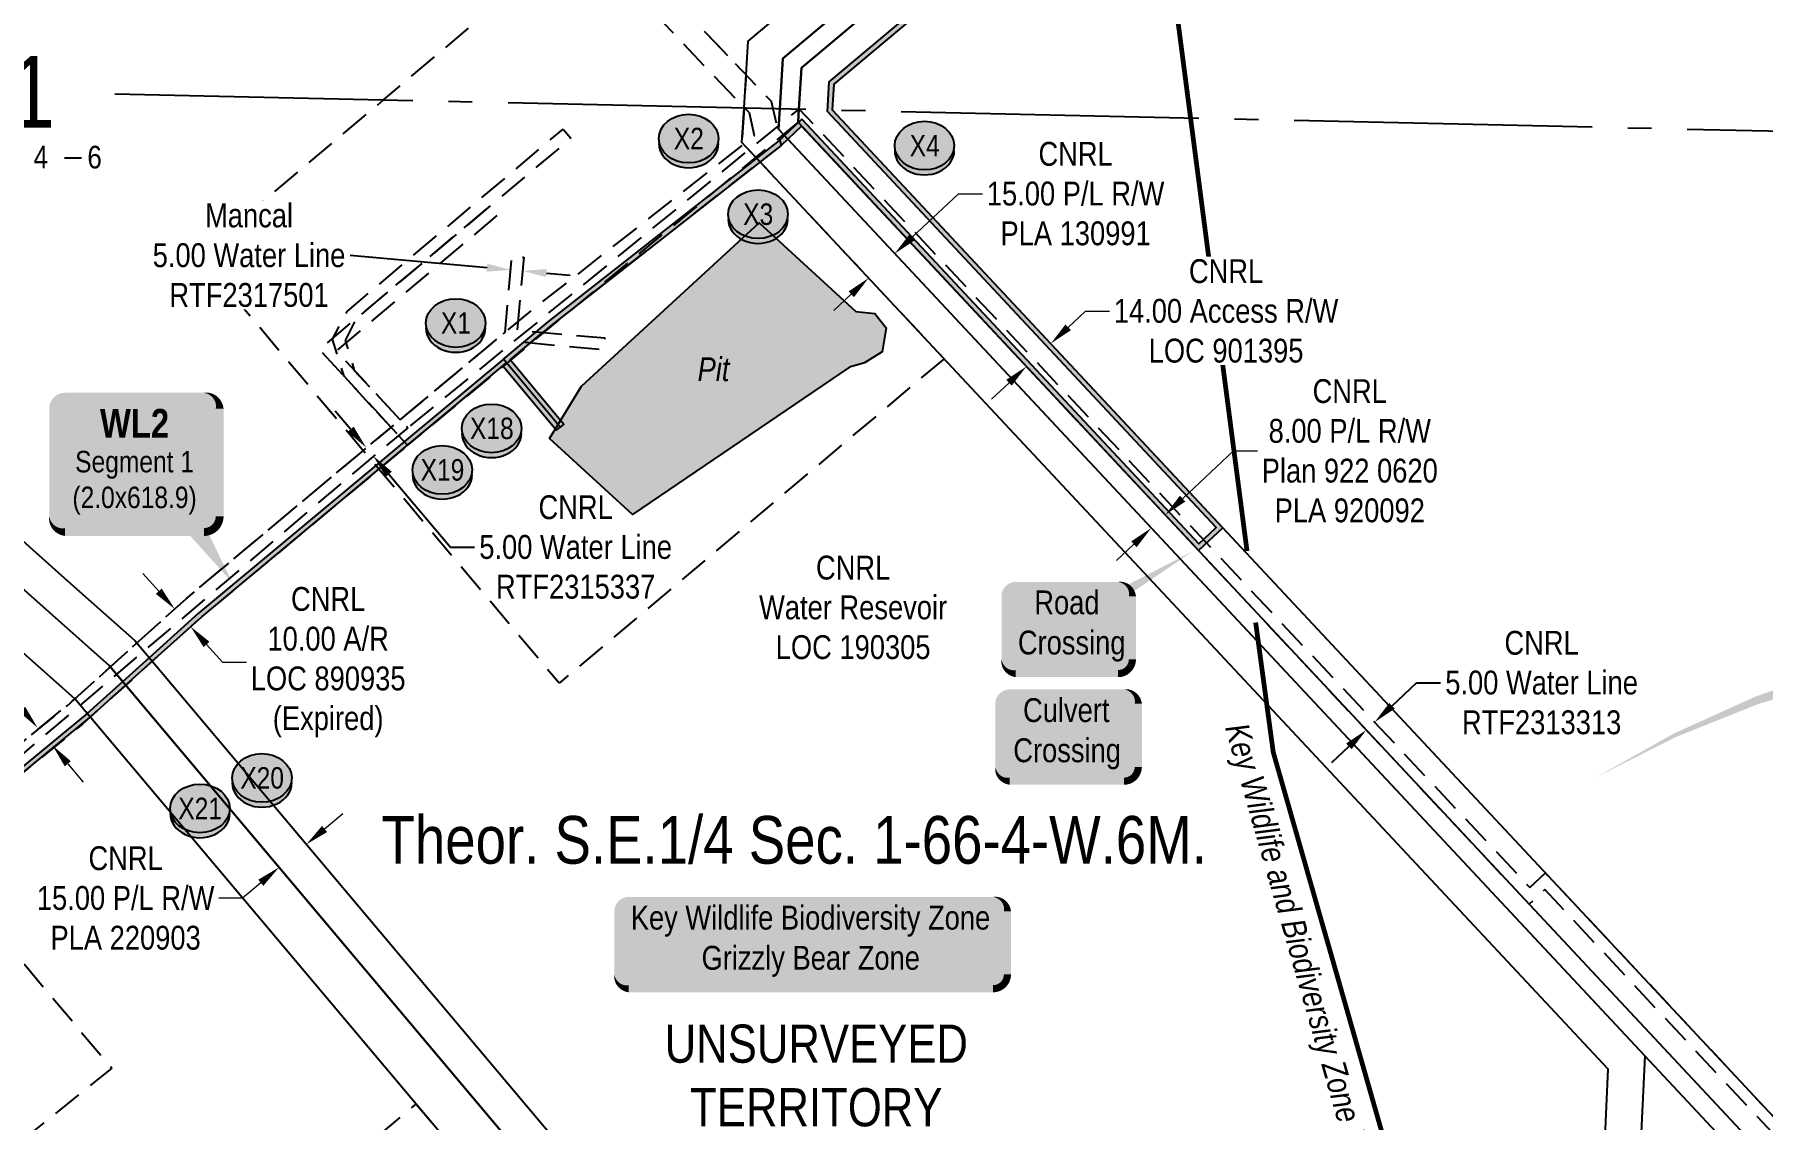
# Model space of a CAD drawing. Extents: x 402981 to 415543, y 6059617 to 6063944.
# Drawn here: x 405491 to 406216, y 6060123 to 6060578 of the extents above; entities that cross this region are included whole.
import ezdxf
from ezdxf.enums import TextEntityAlignment as Align

# ---------------------------------------------------------------- set-up
doc = ezdxf.new("R2010")
doc.units = 0
doc.header["$LTSCALE"] = 5
doc.header["$PDMODE"] = 34
doc.header["$PDSIZE"] = 5
for name, pattern in [('DASHDOT2', [12.7, 6.35, -3.175, 0, -3.175]), ('foc-ACCESSROAD', [3.75, 2.5, -1.25]), ('foc-QUARTERLINE', [33, 25, -3, 2, -3])]:
    doc.linetypes.add(name, pattern=pattern)
doc.layers.get('Defpoints').update_dxf_attribs({"color": 9})
for name, color, linetype in [('10', 1, 'Continuous'), ('9', 3, 'Continuous'), ('AS-SURFACE IMPACT', 7, 'Continuous'), ('AS-WILDLIFE', 131, 'DASHDOT2'), ('AS-WILDLIFE-BLOCK', 131, 'Continuous'), ('C-SYMBOL', 7, 'Continuous'), ('CG-NOTES', 7, 'Continuous'), ('F-AR', 190, 'foc-ACCESSROAD'), ('F-RW', 190, 'Continuous'), ('F-WS', 190, 'foc-ACCESSROAD'), ('L-QSEC', 8, 'foc-QUARTERLINE'), ('L-SECLBL', 7, 'Continuous'), ('L-UNS-T', 3, 'Continuous'), ('P-CROSSINGS', 250, 'Continuous'), ('P-PROPOSED', 10, 'Continuous'), ('P-TEMP-BLUE', 160, 'Continuous'), ('T-WATER', 160, 'Continuous'), ('T-WATER-H', 133, 'Continuous'), ('T-WATER-T', 170, 'Continuous')]:
    doc.layers.add(name, color=color, linetype=linetype)
for name, color, linetype, lineweight in [('F-AR-T', 190, 'Continuous', 9), ('F-AR-T2', 190, 'Continuous', 9), ('F-RW-T', 190, 'Continuous', 9), ('F-VCE-T', 190, 'Continuous', 9)]:
    doc.layers.add(name, color=color, linetype=linetype, lineweight=lineweight)
doc.styles.add('175L', font='ARIALN.TTF', dxfattribs={"height": 20})
doc.styles.add('240', font='ARIALN.TTF', dxfattribs={"height": 30})
doc.styles.add('80', font='ARIALN.TTF', dxfattribs={"height": 10})
doc.styles.add('80CG', font='ARIALN.TTF', dxfattribs={"height": 10})
doc.styles.add('80L', font='ARIALN.TTF', dxfattribs={"height": 10})
doc.styles.add('BOLD', font='ARIALNB.TTF')
doc.styles.add('Crossing', font='ARIALN.TTF', dxfattribs={"height": 10})
doc.styles.add('SIMPLEX', font='ARIALN.TTF')
doc.dimstyles.new('Compass 5 000', dxfattribs={"dimscale": 5, "dimtxt": 9, "dimasz": 2, "dimexe": 0.2, "dimexo": 0.0625, "dimgap": 0.5, "dimtad": 0, "dimtih": 1, "dimtoh": 1, "dimzin": 0, "dimdsep": 46, "dimtxsty": '80CG', "dimcen": 0.1, "dimse1": 1, "dimse2": 1, "dimclrd": 256, "dimclrt": 256, "dimaunit": 1, "dimadec": 4, "dimazin": 0, "dimtfac": 0.06, "dimtofl": 0, "dimtmove": 0, "dimatfit": 1, "dimfxl": 0.2, "dimtolj": 1, "dimtzin": 0, "dimlwd": -1, "dimarcsym": 0})

# ---------------------------------------------------------------- blocks, each defined once
blk = doc.blocks.new('L-SECLBL')
at = {"layer": '9', "color": 7}
for p, q in [((-5.08, -27.83), (-12.29, -27.83)), ((20.7, -27.83), (13.5, -27.83))]:
    blk.add_line(p, q, dxfattribs=at)
at = {"layer": '10', "color": 2, "style": 'SIMPLEX'}
blk.add_attdef('SEC', text='', height=30, dxfattribs=at).set_placement((0, 0), align=Align.MIDDLE)
at = {"layer": '10', "color": 5, "style": '80L'}
blk.add_attdef('TWP', text='', height=9.5, dxfattribs=at).set_placement((-14.43, -27.37), align=Align.MIDDLE_RIGHT)
blk.add_attdef('RGE', text='', height=9.5, dxfattribs=at).set_placement((3.62, -27.37), align=Align.MIDDLE_CENTER)
blk.add_attdef('MER', text='', height=9.5, dxfattribs=at).set_placement((23.17, -27.37), align=Align.MIDDLE_LEFT)
blk = doc.blocks.new('*D567')
at = {"layer": 'Defpoints', "color": 0, "transparency": 16777216}
for p in [(405498.64, 6060279.42), (405371, 6060185.05), (405377.28, 6060177.57)]:
    blk.add_point(p, dxfattribs=at)
at = {"layer": 'F-VCE-T', "transparency": 16777216}
for p, q in [((405449.51, 6060337.96), (405439.51, 6060337.96)), ((405485.93, 6060294.56), (405449.51, 6060337.96)), ((405505.06, 6060271.76), (405511.49, 6060264.1))]:
    blk.add_line(p, q, dxfattribs=at)
for points in [[(405487.21, 6060295.63), (405484.65, 6060293.49), (405492.36, 6060286.9)], [(405506.34, 6060272.83), (405503.79, 6060270.69), (405498.64, 6060279.42)]]:
    blk.add_solid(points, dxfattribs=at)
at = {"layer": 'F-VCE-T', "transparency": 16777216, "insert": (405405.17, 6060337.96), "char_height": 10, "attachment_point": 5, "style": '80CG'}
blk.add_mtext('\\A1;CNRL\\P10.00 A/R\\PLOC 890935\\P(Expired)', dxfattribs=at)
blk = doc.blocks.new('*D568')
at = {"layer": 'Defpoints', "color": 0, "transparency": 16777216}
for p in [(405542.95, 6060330.39), (405556.61, 6060329.24), (405549.63, 6060322.96)]:
    blk.add_point(p, dxfattribs=at)
at = {"layer": 'F-AR-T2', "transparency": 16777216}
for p, q in [((405543.24, 6060344.1), (405536.55, 6060351.54)), ((405563.3, 6060321.8), (405569.99, 6060314.37)), ((405569.99, 6060314.37), (405579.99, 6060314.37))]:
    blk.add_line(p, q, dxfattribs=at)
for points in [[(405544.48, 6060345.22), (405542, 6060342.99), (405549.93, 6060336.67)], [(405564.54, 6060322.92), (405562.06, 6060320.69), (405556.61, 6060329.24)]]:
    blk.add_solid(points, dxfattribs=at)
at = {"layer": 'F-AR-T2', "transparency": 16777216, "insert": (405614.32, 6060314.37), "char_height": 10, "attachment_point": 5, "style": '80CG'}
blk.add_mtext('\\A1;CNRL\\P10.00 A/R\\PLOC 890935\\P(Expired)', dxfattribs=at)
blk = doc.blocks.new('*D574')
at = {"layer": 'Defpoints', "color": 0, "transparency": 16777216}
for p in [(405917.57, 6060447.93), (405964.78, 6060397.47), (405954.55, 6060387.9)]:
    blk.add_point(p, dxfattribs=at)
at = {"layer": 'F-AR-T', "transparency": 16777216}
for p, q in [((405924.87, 6060454.77), (405932.18, 6060461.6)), ((405932.18, 6060461.6), (405942.18, 6060461.6)), ((405900.04, 6060431.53), (405892.73, 6060424.7))]:
    blk.add_line(p, q, dxfattribs=at)
for points in [[(405923.73, 6060455.98), (405926.01, 6060453.55), (405917.57, 6060447.93)], [(405898.9, 6060432.75), (405901.17, 6060430.31), (405907.34, 6060438.36)]]:
    blk.add_solid(points, dxfattribs=at)
at = {"layer": 'F-AR-T', "transparency": 16777216, "insert": (405991.13, 6060461.6), "char_height": 10, "attachment_point": 5, "style": '80CG', "bg_fill": 3, "box_fill_scale": 1.1, "bg_fill_color": 256, "bg_fill_true_color": 13158600, "bg_fill_transparency": 0}
blk.add_mtext('\\A1;CNRL\\P14.00 Access R/W\\PLOC 901395', dxfattribs=at)
blk = doc.blocks.new('*D596')
at = {"layer": 'Defpoints', "color": 0, "transparency": 16777216}
for p in [(405841.14, 6060475.45), (405940.57, 6060391.12), (405929.62, 6060380.88)]:
    blk.add_point(p, dxfattribs=at)
at = {"layer": 'F-RW-T', "transparency": 16777216}
for p, q in [((405859.39, 6060492.53), (405878.91, 6060510.79)), ((405878.91, 6060510.79), (405888.91, 6060510.79)), ((405833.84, 6060468.62), (405826.53, 6060461.79))]:
    blk.add_line(p, q, dxfattribs=at)
for points in [[(405858.25, 6060493.75), (405860.53, 6060491.31), (405852.09, 6060485.7)], [(405832.7, 6060469.84), (405834.97, 6060467.4), (405841.14, 6060475.45)]]:
    blk.add_solid(points, dxfattribs=at)
at = {"layer": 'F-RW-T', "transparency": 16777216, "insert": (405927.99, 6060510.79), "char_height": 10, "attachment_point": 5, "style": '80CG'}
blk.add_mtext('\\A1;CNRL\\P15.00 P/L R/W\\PPLA 130991', dxfattribs=at)
blk = doc.blocks.new('*D638')
at = {"layer": 'Defpoints', "color": 0, "transparency": 16777216}
for p in [(405591.02, 6060254.75), (405579.56, 6060245.09), (405605.17, 6060237.96)]:
    blk.add_point(p, dxfattribs=at)
at = {"layer": 'F-RW-T', "transparency": 16777216}
for p, q in [((405612.82, 6060244.41), (405620.46, 6060250.85)), ((405586.06, 6060221.85), (405578.41, 6060215.41)), ((405578.41, 6060215.41), (405568.41, 6060215.41))]:
    blk.add_line(p, q, dxfattribs=at)
for points in [[(405611.74, 6060245.68), (405613.89, 6060243.13), (405605.17, 6060237.96)], [(405584.98, 6060223.13), (405587.13, 6060220.58), (405593.71, 6060228.3)]]:
    blk.add_solid(points, dxfattribs=at)
at = {"layer": 'F-RW-T', "transparency": 16777216, "insert": (405529.33, 6060215.41), "char_height": 10, "attachment_point": 5, "style": '80CG'}
blk.add_mtext('\\A1;CNRL\\P15.00 P/L R/W\\PPLA 220903', dxfattribs=at)
blk = doc.blocks.new('*D648')
at = {"layer": 'Defpoints', "color": 0, "transparency": 16777216}
for p in [(405959.76, 6060370.62), (406009.11, 6060329.59), (406003.26, 6060324.12)]:
    blk.add_point(p, dxfattribs=at)
at = {"layer": 'F-RW-T', "transparency": 16777216}
for p, q in [((405972.9, 6060382.92), (405994.31, 6060402.95)), ((405994.31, 6060402.95), (406004.31, 6060402.95)), ((405952.46, 6060363.79), (405945.15, 6060356.96))]:
    blk.add_line(p, q, dxfattribs=at)
for points in [[(405971.76, 6060384.14), (405974.04, 6060381.7), (405965.6, 6060376.09)], [(405951.32, 6060365.01), (405953.6, 6060362.57), (405959.76, 6060370.62)]]:
    blk.add_solid(points, dxfattribs=at)
at = {"layer": 'F-RW-T', "transparency": 16777216, "insert": (406043.04, 6060402.95), "char_height": 10, "attachment_point": 5, "style": '80CG', "bg_fill": 3, "box_fill_scale": 1.1, "bg_fill_color": 256, "bg_fill_true_color": 13158600, "bg_fill_transparency": 0}
blk.add_mtext('\\A1;CNRL\\P8.00 P/L R/W\\PPlan 922 0620\\PPLA 920092', dxfattribs=at)
blk = doc.blocks.new('xing2')
h = blk.add_hatch(color=50)
h.dxf.hatch_style = 1
edge = h.paths.add_edge_path()
edge.add_ellipse((0, 0), major_axis=(-12.5, 0), ratio=0.816297, start_angle=0, end_angle=360)
h = blk.add_hatch(color=250)
h.dxf.hatch_style = 1
edge = h.paths.add_edge_path()
edge.add_ellipse((0, -2.05), major_axis=(-12.5, 0), ratio=0.816297, start_angle=0, end_angle=180)
edge.add_line((12.5, -2.05), (12.5, 0))
edge.add_ellipse((0, 0), major_axis=(-12.5, 0), ratio=0.816297, start_angle=0, end_angle=180, ccw=False)
edge.add_line((-12.5, 0), (-12.5, -2.05))
at = {"color": 250}
blk.add_ellipse((0, 0), major_axis=(-12.5, 0), ratio=0.816297, dxfattribs=at)
blk.add_ellipse((0, -2.05), major_axis=(-12.5, 0), ratio=0.816297, start_param=0, end_param=3.141593, dxfattribs=at)
at = {"color": 250, "style": 'Crossing'}
blk.add_attdef('CROSSING', text='', height=9, dxfattribs=at).set_placement((0.09, 0.02), align=Align.MIDDLE_CENTER)
at = {"color": 250, "style": 'Crossing', "flags": 1}
for tag, p in [('OWNER', (0.09, -12.49)), ('DESCRIPTION', (0.09, -25.77)), ('LOCATION', (0.09, -39.3)), ('DWG_REF', (0.09, -52.84))]:
    blk.add_attdef(tag, text='', height=9, dxfattribs=at).set_placement(p, align=Align.MIDDLE_CENTER)
blk = doc.blocks.new('*U687')
h = blk.add_hatch(color=255)
edge = h.paths.add_edge_path()
edge.add_line((-76.5, -20), (76.5, -20))
edge.add_arc((76.5, -14), 6, 270, 360)
edge.add_line((82.5, -14), (82.5, 12.5))
edge.add_arc((76.5, 12.5), 6, 0, 90)
edge.add_line((76.5, 18.5), (-76.5, 18.5))
edge.add_arc((-76.5, 12.5), 6, 90, 180)
edge.add_line((-82.5, 12.5), (-82.5, -14))
edge.add_arc((-76.5, -14), 6, 180, 270)
at = {"color": 131, "flags": 128}
blk.add_lwpolyline([(-76.5, -20, 3, 3, 0), (76.5, -20, 3, 3, 0.414214), (82.5, -14, 3, 3, 0), (82.5, 12.5, 3, 0, 0.414214), (76.5, 18.5, 0, 0, 0), (-76.5, 18.5, 0, 0, 0.414214), (-82.5, 12.5, 0, 0, 0), (-82.5, -14, 0, 3, 0.414214)], format="xyseb", close=True, dxfattribs=at)
at = {"color": 131, "style": '80'}
blk.add_attdef('ENTER_TEXT_001', (-35.99, -5), '', height=10, dxfattribs=at)
blk = doc.blocks.new('*D701')
at = {"layer": 'Defpoints', "color": 0, "transparency": 16777216}
for p in [(406053.48, 6060289.2), (406056.32, 6060286.18), (406052.8, 6060282.88)]:
    blk.add_point(p, dxfattribs=at)
at = {"layer": 'P-TEMP-BLUE', "transparency": 16777216}
for p, q in [((406060.77, 6060296.04), (406071.09, 6060305.74)), ((406071.09, 6060305.74), (406081.09, 6060305.74)), ((406042.68, 6060279.05), (406035.39, 6060272.21))]:
    blk.add_line(p, q, dxfattribs=at)
for points in [[(406059.63, 6060297.26), (406061.91, 6060294.83), (406053.48, 6060289.2)], [(406041.54, 6060280.27), (406043.82, 6060277.84), (406049.97, 6060285.9)]]:
    blk.add_solid(points, dxfattribs=at)
at = {"layer": 'P-TEMP-BLUE', "transparency": 16777216, "insert": (406123.55, 6060305.74), "char_height": 10, "attachment_point": 5, "style": '80CG'}
blk.add_mtext('\\A1;CNRL\\P5.00 Water Line\\PRTF2313313', dxfattribs=at)
blk = doc.blocks.new('*D706')
at = {"layer": 'Defpoints', "color": 0, "transparency": 16777216}
for p in [(405633.3, 6060400.79), (405603.12, 6060381.38), (405606.18, 6060377.77)]:
    blk.add_point(p, dxfattribs=at)
at = {"layer": 'P-TEMP-BLUE', "transparency": 16777216}
for p, q in [((405623.77, 6060412.02), (405617.29, 6060419.64)), ((405639.77, 6060393.16), (405665.72, 6060362.6)), ((405665.72, 6060362.6), (405675.72, 6060362.6))]:
    blk.add_line(p, q, dxfattribs=at)
for points in [[(405625.04, 6060413.1), (405622.5, 6060410.94), (405630.24, 6060404.4)], [(405641.04, 6060394.24), (405638.5, 6060392.08), (405633.3, 6060400.79)]]:
    blk.add_solid(points, dxfattribs=at)
at = {"layer": 'P-TEMP-BLUE', "transparency": 16777216, "insert": (405718.18, 6060362.6), "char_height": 10, "attachment_point": 5, "style": '80CG'}
blk.add_mtext('\\A1;CNRL\\P5.00 Water Line\\PRTF2315337', dxfattribs=at)
blk = doc.blocks.new('*D712')
at = {"layer": 'Defpoints', "color": 0, "transparency": 16777216}
for p in [(405690.81, 6060477.32), (405690.95, 6060478.87), (405695.79, 6060476.87)]:
    blk.add_point(p, dxfattribs=at)
at = {"layer": 'P-TEMP-BLUE', "transparency": 16777216}
for p, q in [((405680.99, 6060479.77), (405623.59, 6060484.96)), ((405705.89, 6060477.52), (405715.84, 6060476.62))]:
    blk.add_line(p, q, dxfattribs=at)
for points in [[(405681.14, 6060481.43), (405680.84, 6060478.11), (405690.95, 6060478.87)], [(405706.04, 6060479.18), (405705.74, 6060475.86), (405695.93, 6060478.42)]]:
    blk.add_solid(points, dxfattribs=at)
at = {"layer": 'P-TEMP-BLUE', "transparency": 16777216, "insert": (405581.12, 6060484.96), "char_height": 10, "attachment_point": 5, "style": '80CG', "bg_fill": 3, "box_fill_scale": 1.1, "bg_fill_color": 256, "bg_fill_true_color": 13158600, "bg_fill_transparency": 0}
blk.add_mtext('\\A1;Mancal\\P5.00 Water Line\\PRTF2317501', dxfattribs=at)
blk = doc.blocks.new('*U797')
h = blk.add_hatch(color=254)
edge = h.paths.add_edge_path()
edge.add_line((-24, -20), (24, -20))
edge.add_arc((24, -14), 6, 270, 360)
edge.add_line((30, -14), (30, 12.5))
edge.add_arc((24, 12.5), 6, 0, 90)
edge.add_line((24, 18.5), (-24, 18.5))
edge.add_arc((-24, 12.5), 6, 90, 180)
edge.add_line((-30, 12.5), (-30, -14))
edge.add_arc((-24, -14), 6, 180, 270)
at = {"color": 160, "flags": 128}
blk.add_lwpolyline([(-24, -20, 3, 3, 0), (24, -20, 3, 3, 0.414214), (30, -14, 3, 3, 0), (30, 12.5, 3, 0, 0.414214), (24, 18.5, 0, 0, 0), (-24, 18.5, 0, 0, 0.414214), (-30, 12.5, 0, 0, 0), (-30, -14, 0, 3, 0.414214)], format="xyseb", close=True, dxfattribs=at)
at = {"color": 160, "style": '80'}
blk.add_attdef('ENTER_TEXT_001', (-26.85, -4.92), '', height=10, dxfattribs=at)
blk = doc.blocks.new('*U798')
h = blk.add_hatch(color=59)
edge = h.paths.add_edge_path()
edge.add_line((-21.5, -20), (21.5, -20))
edge.add_arc((21.5, -14), 6, 270, 360)
edge.add_line((27.5, -14), (27.5, 12.5))
edge.add_arc((21.5, 12.5), 6, 0, 90)
edge.add_line((21.5, 18.5), (-21.5, 18.5))
edge.add_arc((-21.5, 12.5), 6, 90, 180)
edge.add_line((-27.5, 12.5), (-27.5, -14))
edge.add_arc((-21.5, -14), 6, 180, 270)
at = {"color": 1, "flags": 128}
blk.add_lwpolyline([(52.78, 31.27, 0, 7.5, 0), (0, 0, 0, 0, 0)], format="xyseb", dxfattribs=at)
blk.add_lwpolyline([(-21.5, -20, 3, 3, 0), (21.5, -20, 3, 3, 0.414214), (27.5, -14, 3, 3, 0), (27.5, 12.5, 3, 0, 0.414214), (21.5, 18.5, 0, 0, 0), (-21.5, 18.5, 0, 0, 0.414214), (-27.5, 12.5, 0, 0, 0), (-27.5, -14, 0, 3, 0.414214)], format="xyseb", close=True, dxfattribs=at)
at = {"color": 1, "style": '80'}
blk.add_attdef('ENTER_TEXT_001', (-35.99, -5), '', height=10, dxfattribs=at)

msp = doc.modelspace()

# ---------------------------------------------------------------- hatches: boundary and pattern name
at = {"layer": 'CG-NOTES'}
h = msp.add_hatch(color=254, dxfattribs=at)
edge = h.paths.add_edge_path()
edge.add_line((405503.892, 6060368.929), (405562.192, 6060368.929))
edge.add_arc((405562.192, 6060375.529), 6.6, 270, 360)
edge.add_line((405568.792, 6060375.529), (405568.792, 6060420.731))
edge.add_arc((405562.192, 6060420.731), 6.6, 0, 90)
edge.add_line((405562.192, 6060427.331), (405503.892, 6060427.331))
edge.add_arc((405503.892, 6060420.731), 6.6, 90, 180)
edge.add_line((405497.292, 6060420.731), (405497.292, 6060375.529))
edge.add_arc((405503.892, 6060375.529), 6.6, 180, 270)
at = {"layer": 'T-WATER-H'}
h = msp.add_hatch(color=256, dxfattribs=at)
h.dxf.hatch_style = 1
h.paths.add_polyline_path([(405707.198, 6060408.087), (405720.697, 6060430.164), (405795.257, 6060498.538), (405835.71, 6060461.477), (405843.673, 6060460.502), (405848.456, 6060454.504), (405846.825, 6060444.471), (405839.385, 6060439.931), (405833.07, 6060438.061), (405742.039, 6060376.227)])

# ---------------------------------------------------------------- linework, layer by layer
at = {"layer": 'AS-SURFACE IMPACT', "color": 44, "flags": 128}
msp.add_lwpolyline([(406146.393, 6060266.074, 0, 9.996, -0.1311464), (406359.611, 6060325.693, 0, 0, 0)], format="xyseb", dxfattribs=at)
at = {"layer": 'AS-WILDLIFE', "const_width": 2, "flags": 128}
for points in [[(405999.922, 6060360.956), (405729.648, 6062432.587), (406005.648, 6063659.088), (406017.997, 6063879.92)], [(406192.141, 6059643.266), (406010.929, 6060276.587), (406003.556, 6060330.98)]]:
    msp.add_lwpolyline(points, dxfattribs=at)
at = {"layer": 'CG-NOTES', "color": 1, "true_color": 0xff1414, "flags": 128}
msp.add_lwpolyline([(405503.892, 6060368.929, 3.3, 3.3, 0), (405562.192, 6060368.929, 3.3, 3.3, 0.4142136), (405568.792, 6060375.529, 3.3, 3.3, 0), (405568.792, 6060420.731, 3.3, 0, 0.4142136), (405562.192, 6060427.331, 0, 0, 0), (405503.892, 6060427.331, 0, 0, 0.4142136), (405497.292, 6060420.731, 0, 0, 0), (405497.292, 6060375.529, 0, 3.3, 0.4142136)], format="xyseb", close=True, dxfattribs=at)
msp.add_lwpolyline([(405574.08, 6060347.775, 0, 7.5, 0), (405559.406, 6060369.533, 0, 0, 0)], format="xyseb", dxfattribs=at)
at = {"layer": 'F-AR'}
msp.add_line((405634.55, 6060419.385), (405647.636, 6060405.378), dxfattribs=at)
at = {"layer": 'F-AR', "color": 160, "flags": 128}
for points in [[(404326.532, 6063917.694), (404451.503, 6063880.422), (404515.202, 6063885.289), (404633.955, 6063882.465), (404700.233, 6063516.664), (404714.053, 6063519.168), (404821.905, 6062923.687), (404943.446, 6062253.042), (404958.047, 6062176.789), (404982.925, 6062038.816), (404987.16, 6062029.745), (404992.849, 6062017.557), (404996.228, 6062010.32), (404996.443, 6062009.146), (405001.597, 6061980.997), (405027.683, 6061838.543), (405031.276, 6061818.921), (405044.706, 6061745.579), (405036.737, 6061729.958), (405042.573, 6061732.658), (405050.97, 6061714.508), (405041.833, 6061710.281), (405043.722, 6061700.138), (405049.109, 6061671.216), (405050.577, 6061663.358), (405051.494, 6061658.434), (405060.446, 6061610.343), (405063.191, 6061595.597), (405101.565, 6061389.47), (405105.576, 6061366.683), (405171.565, 6060991.971), (405207.741, 6060799.86), (405276.437, 6060424.286), (405302.23, 6060284.663), (405312.022, 6060231.66), (405312.241, 6060223.31), (405312.552, 6060211.421), (405314.492, 6060137.366), (405439.998, 6060243.264), (405484.39, 6060279.435), (405508.005, 6060298.956), (405554.707, 6060340.97), (405627.508, 6060401.734), (405640.729, 6060412.77), (405610.717, 6060445.51), (405682.043, 6060505.426), (405685.171, 6060501.714), (405617.76, 6060444.908), (405647.766, 6060412.595), (405630.366, 6060398.296), (405443.221, 6060239.444), (405309.753, 6060127.424), (405307.556, 6060211.29), (405307.245, 6060223.18), (405307.036, 6060231.137), (405297.315, 6060283.755), (405271.522, 6060423.383), (405202.827, 6060798.948), (405166.648, 6060991.075), (405100.654, 6061365.817), (405096.647, 6061388.579), (405058.277, 6061594.683), (405055.533, 6061609.428), (405046.58, 6061657.519), (405045.663, 6061662.443), (405044.196, 6061670.299), (405038.809, 6061699.222), (405036.209, 6061713.185), (405044.335, 6061716.945), (405040.135, 6061726.024), (405035.195, 6061723.738), (405030.838, 6061729.451), (405032.294, 6061732.248), (405039.485, 6061746.343), (405026.359, 6061818.021), (405022.766, 6061837.643), (404996.681, 6061980.097), (404991.527, 6062008.246), (404991.428, 6062008.788), (404988.321, 6062015.443), (404982.631, 6062027.631), (404978.122, 6062037.29), (404953.133, 6062175.875), (404938.533, 6062252.126), (404816.987, 6062922.796), (404710.026, 6063513.359), (404696.206, 6063510.855), (404629.764, 6063877.565), (404515.333, 6063880.287), (404450.961, 6063875.368), (404307.659, 6063918.107)], [(406382.674, 6060114.795), (406296.228, 6060035.875), (406124.9, 6060219.001), (406118.327, 6060212.851), (405811.529, 6060540.756), (405647.636, 6060405.378), (405620.999, 6060434.294), (405616.125, 6060449.796), (405622.265, 6060461.476), (405712.983, 6060537.918), (405716.203, 6060534.096), (405626.086, 6060458.46), (405621.496, 6060449.272), (405625.25, 6060436.662), (405647.766, 6060412.595), (405811.983, 6060546.283), (406118.562, 6060219.915), (406125.135, 6060226.065), (406296.505, 6060042.895), (406382.817, 6060121.693)], [(405644.602, 6060416.003), (405686.155, 6060450.685), (405688.579, 6060452.673), (405691.47, 6060484.639), (405696.447, 6060484.189), (405693.686, 6060453.651), (405730.365, 6060450.335), (405729.914, 6060445.357), (405691.748, 6060448.808)]]:
    msp.add_lwpolyline(points, dxfattribs=at)
at = {"layer": 'F-AR', "flags": 128}
for points in [[(405446.391, 6060235.574), (405314.813, 6060125.14), (405314.492, 6060137.366), (405439.951, 6060243.223), (405484.39, 6060279.435), (405504.73, 6060296.009), (405554.707, 6060340.97), (405686.155, 6060450.685), (405701.614, 6060463.362), (405793.233, 6060535.069), (405791.094, 6060544.654), (405789.058, 6060546.782), (405726.265, 6060612.625), (405626.027, 6060720.047), (405496.432, 6060856.166), (405218.573, 6061148.015), (405446.226, 6061359.035), (405507.83, 6061416.141), (405508.13, 6061416.405), (406324.511, 6062136.267), (406332.892, 6062143.658), (406355.241, 6062163.364), (406571.531, 6062354.083), (406577.92, 6062346.39), (406354.95, 6062149.289), (406348.237, 6062143.354), (406324.218, 6062122.123), (405935.023, 6061778.082), (405514.523, 6061408.71), (405507.84, 6061402.516), (405460.587, 6061358.713), (405232.807, 6061147.575), (405496.728, 6060870.361), (405633.3, 6060726.91), (405733.539, 6060619.488), (405800.249, 6060549.545), (405800.923, 6060546.515), (405804.367, 6060531.085), (405707.867, 6060455.557), (405561.28, 6060333.433), (405511.227, 6060288.405), (405484.116, 6060266.314), (405446.391, 6060235.574)], [(405872.802, 6060441.603), (405711.283, 6060305.499), (405616.168, 6060418.37), (405609.691, 6060426.056), (405560.108, 6060484.899), (405637.602, 6060550.195), (405678.392, 6060584.572), (405686.038, 6060591.015), (405727.503, 6060625.957), (405733.539, 6060619.488), (405789.693, 6060560.613), (405788.856, 6060546.787), (405787.976, 6060532.271), (405872.802, 6060441.603)]]:
    msp.add_lwpolyline(points, close=True, dxfattribs=at)
at = {"layer": 'F-RW'}
for points in [[(405146.559, 6061365.762), (405211.312, 6060998.936), (405236.588, 6060861.443), (405241.138, 6060836.695), (405279.365, 6060628.772), (405292.376, 6060557.959), (405310.44, 6060459.662), (405348.943, 6060467.401), (405485.77, 6060345.535), (405488.278, 6060343.301), (405495.975, 6060336.446), (405522.367, 6060312.94), (405747.825, 6060045.441), (405931.847, 6059765.325), (405935.828, 6059760.95), (405945.993, 6059749.822), (405946.97, 6059748.753), (405956.102, 6059738.756), (405959.472, 6059735.068), (405973.144, 6059720.466), (405975.5, 6059717.942), (406000.847, 6059690.876), (406040, 6059673.927), (406106.541, 6059645.209)], [(406256.934, 6060053), (406166.816, 6060149.315), (405803.337, 6060537.805), (405803.861, 6060546.449), (405805.134, 6060567.466), (406055.814, 6060777.53), (406061.094, 6060781.955), (406133.574, 6060842.692), (406145.072, 6060852.327), (406157.292, 6060862.565), (406172.91, 6060875.657), (406180.722, 6060882.207), (406188.499, 6060888.722), (406300.621, 6060982.681)], [(406300.401, 6060972.062), (406192.439, 6060881.586), (406184.646, 6060875.056), (406176.834, 6060868.509), (406161.215, 6060855.415), (406150.211, 6060846.195), (406138.715, 6060836.562), (405812.91, 6060563.547), (405811.864, 6060546.269), (405811.529, 6060540.756), (406281.082, 6060038.9)], [(406281.081, 6060038.9), (405811.529, 6060540.756), (405811.864, 6060546.269), (405812.91, 6060563.547), (406138.716, 6060836.56), (406150.212, 6060846.194), (406161.215, 6060855.414), (406176.834, 6060868.508), (406184.647, 6060875.054), (406192.44, 6060881.584), (406300.401, 6060972.062)], [(406300.016, 6060953.479), (406050.51, 6060744.38), (405826.517, 6060556.69), (405825.877, 6060545.953), (406025.468, 6060332.595), (406281.496, 6060058.939)], [(406150.122, 6060112.331), (406151.546, 6060143.686), (405787.976, 6060532.271), (405788.856, 6060546.787), (405790.553, 6060574.816), (406046.677, 6060789.448)], [(406055.813, 6060777.531), (405805.134, 6060567.466), (405803.861, 6060546.449), (405803.337, 6060537.805), (406166.816, 6060149.316), (406164.823, 6060105.445)], [(405293.395, 6060635.388), (405307.681, 6060557.615), (405315.011, 6060517.721), (405486.182, 6060365.255), (405501.053, 6060352.008), (405508.75, 6060345.153), (405533.138, 6060323.43), (405759.884, 6060054.396), (405921.416, 6059808.52), (405958.778, 6059781.952), (405971.372, 6059772.997), (405983.865, 6059764.113), (405988.034, 6059761.149), (406004.706, 6059749.293), (406007.364, 6059747.395), (406029.429, 6059731.712), (406022.877, 6059716.877), (406009.694, 6059687.045), (406001.627, 6059668.786), (405995.576, 6059655.09), (405993.537, 6059650.475), (405992.356, 6059647.802)], [(406053.499, 6059646.414), (406032.117, 6059655.645), (406029.82, 6059656.635), (405996.226, 6059671.115), (405967.034, 6059683.436), (405951.372, 6059700.589), (405950.808, 6059701.207), (405940.134, 6059717.4), (405939.233, 6059718.757), (405937.349, 6059721.623), (405928.996, 6059734.293), (405919.044, 6059749.381), (405731.745, 6060033.504), (405651.192, 6060129.07), (405508.005, 6060298.956), (405485.221, 6060319.254), (405478.949, 6060324.841), (405471.254, 6060331.697), (405343.157, 6060445.822), (405294.477, 6060436.012), (405271.972, 6060558.417), (405259.706, 6060625.135)], [(405976.123, 6059648.17), (405979.767, 6059656.421), (405981.802, 6059661.028), (405987.823, 6059674.661), (405996.864, 6059695.129), (406006.633, 6059717.242), (406010.763, 6059726.598), (405993.385, 6059738.954), (405980.657, 6059747.995), (405976.712, 6059750.809), (405972.544, 6059753.773), (405960.048, 6059762.656), (405947.452, 6059771.612), (405910.415, 6059797.947), (405747.825, 6060045.441), (405522.367, 6060312.94), (405495.975, 6060336.446), (405488.278, 6060343.301), (405485.77, 6060345.535), (405348.942, 6060467.4), (405301.205, 6060509.918), (405292.377, 6060557.959), (405279.366, 6060628.772)]]:
    msp.add_lwpolyline(points, dxfattribs=at)
at = {"layer": 'F-WS', "flags": 128}
for points in [[(405389.381, 6060036.216), (405383.291, 6060031.02), (405379.166, 6060035.939), (405373.531, 6060042.659), (405379.628, 6060047.855), (405387.416, 6060054.407), (405335.163, 6060116.733), (405334.735, 6060132.497), (405334.488, 6060141.652), (405446.448, 6060235.566), (405482.579, 6060192.739), (405523.519, 6060144.109), (405480.847, 6060109.78), (405479.462, 6060108.666), (405389.381, 6060036.216)], [(405731.745, 6060033.504), (405620.886, 6059940.065), (405598.335, 6059966.819), (405594.7, 6059971.139), (405593.367, 6059972.721), (405590.786, 6059975.776), (405580.598, 6059987.839), (405564.65, 6060007.163), (405540.334, 6060035.632), (405651.194, 6060129.072), (405731.745, 6060033.504)]]:
    msp.add_lwpolyline(points, close=True, dxfattribs=at)
at = {"layer": 'L-QSEC'}
msp.add_line((405524.858, 6060552.742), (406291.362, 6060535.499), dxfattribs=at)
at = {"layer": 'T-WATER', "flags": 128}
msp.add_lwpolyline([(405707.198, 6060408.087), (405720.697, 6060430.164), (405795.257, 6060498.538), (405835.71, 6060461.477), (405843.673, 6060460.502), (405848.456, 6060454.504), (405846.825, 6060444.471), (405839.385, 6060439.931), (405833.07, 6060438.061), (405742.039, 6060376.227)], close=True, dxfattribs=at)

# ---------------------------------------------------------------- block references
at = {"layer": 'AS-WILDLIFE-BLOCK'}
ref = msp.add_blockref('*U687', (405816.917, 6060197.419), dxfattribs=dict(at, xscale=0.999617, yscale=0.999617, zscale=0.999617))
ref.add_attrib('ENTER_TEXT_001', 'Key Wildlife Biodiversity Zone', (405741.322, 6060202.224), dxfattribs={"layer": '0', "color": 131, "height": 9.99617, "style": '80'})
ref.add_attrib('ENTER_TEXT_002', 'Grizzly Bear Zone', (405771.024, 6060185.386), dxfattribs={"layer": '0', "color": 131, "height": 9.99617, "style": '80'})
at = {"layer": 'CG-NOTES'}
ref = msp.add_blockref('*U797', (405924.307, 6060284.448), dxfattribs=dict(at, xscale=0.9997119622670564, yscale=0.9997119622670564, zscale=0.9997119622670564))
ref.add_attrib('ENTER_TEXT_001', 'Culvert', (405905.933, 6060289.25), dxfattribs={"layer": '0', "color": 160, "height": 9.9971, "style": '80'})
ref.add_attrib('ENTER_TEXT_002', 'Crossing', (405901.838, 6060272.411), dxfattribs={"layer": '0', "color": 160, "height": 9.9971, "style": '80'})
at = {"layer": 'L-SECLBL'}
msp.add_blockref('L-SECLBL', (405490.113, 6060553.525), dxfattribs=at).add_auto_attribs({'SEC': '1', 'TWP': '66', 'RGE': '4', 'MER': '6'})
at = {"layer": 'P-CROSSINGS'}
for p, values in [((405765.588, 6060533.922), {'CROSSING': 'X2'}), ((405864.572, 6060530.972), {'CROSSING': 'X4'}), ((405794.713, 6060502.206), {'CROSSING': 'X3'}), ((405682.924, 6060412.403), {'CROSSING': 'X18'}), ((405662.219, 6060394.974), {'CROSSING': 'X19'}), ((405586.524, 6060265.81), {'CROSSING': 'X20'}), ((405560.517, 6060253), {'CROSSING': 'X21'})]:
    msp.add_blockref('xing2', p, dxfattribs=at).add_auto_attribs(values)

# ---------------------------------------------------------------- texts
at = {"layer": 'AS-WILDLIFE', "insert": (406024.994, 6060179.556), "char_height": 10, "attachment_point": 5, "rotation": 285.967453, "style": '240'}
msp.add_mtext_dynamic_manual_height_columns('{\\fArial Narrow|b0|i1|c0|p34;Key Wildlife and Biodiversity Zone Boundary}', width=226.1239, gutter_width=44.981, heights=[0], dxfattribs=at)
at = {"layer": 'C-SYMBOL', "color": 3, "style": '175L'}
msp.add_text('Theor. S.E.1/4 Sec. 1-66-4-W.6M.', height=20, dxfattribs=at).set_placement((405809.9, 6060223.847), align=Align.BOTTOM_CENTER)
at = {"layer": 'CG-NOTES', "color": 1, "true_color": 0xff1414}
for s, insert, char_height, attachment_point, style in [('WL2', (405533.085, 6060414.536), 12, 5, 'BOLD'), ('Segment 1\\P(2.0x618.9)', (405533.085, 6060402.955), 9, 2, '80')]:
    msp.add_mtext(s, dxfattribs=dict(at, insert=insert, char_height=char_height, attachment_point=attachment_point, style=style))
at = {"layer": 'F-AR-T', "insert": (405834.623, 6060337.272), "char_height": 10, "attachment_point": 5, "style": '80CG'}
msp.add_mtext('\\A1;CNRL\\PWater Resevoir\\PLOC 190305', dxfattribs=at)
at = {"layer": 'L-UNS-T', "color": 3, "insert": (405819.17, 6060140.943), "char_height": 16, "attachment_point": 5, "style": '80L'}
msp.add_mtext_dynamic_manual_height_columns('UNSURVEYED TERRITORY', width=126.36078, gutter_width=47.48, heights=[0], dxfattribs=at)
at = {"layer": 'T-WATER-T', "linetype": 'Continuous', "insert": (405769.031, 6060442.226), "char_height": 10.00096, "attachment_point": 1, "style": '80L'}
msp.add_mtext_dynamic_manual_height_columns('\\pi0.32629;{\\fArial Narrow|b0|i1|c0|p34;Pit}', width=13.91443, gutter_width=49.979, heights=[0], dxfattribs=at)

# ---------------------------------------------------------------- dimensions: what is measured, and where the dimension line sits
at = {"layer": 'F-AR-T2'}
dim = msp.add_linear_dim(base=(405556.614, 6060329.235), p1=(405542.947, 6060330.39), p2=(405549.634, 6060322.956), angle=311.975112, text='CNRL\\P10.00 A/R\\PLOC 890935\\P(Expired)', dimstyle='Compass 5 000', dxfattribs=at)
dim.commit()
dim.dimension.update_dxf_attribs({"geometry": '*D568', "text_midpoint": (405614.325, 6060314.366), "dimtype": 161})
at = {"layer": 'F-RW-T'}
dim = msp.add_linear_dim(base=(405605.171, 6060237.963), p1=(405579.558, 6060245.085), p2=(405591.024, 6060254.749), angle=40.124692, text='CNRL\\P15.00 P/L R/W\\PPLA 220903', dimstyle='Compass 5 000', dxfattribs=at)
dim.commit()
dim.dimension.update_dxf_attribs({"geometry": '*D638', "text_midpoint": (405529.326, 6060215.41), "dimtype": 161})
at = {"layer": 'F-VCE-T'}
dim = msp.add_linear_dim(base=(405498.635, 6060279.423), p1=(405371.002, 6060185.047), p2=(405377.279, 6060177.568), angle=310.006921, text='CNRL\\P10.00 A/R\\PLOC 890935\\P(Expired)', dimstyle='Compass 5 000', dxfattribs=at)
dim.commit()
dim.dimension.update_dxf_attribs({"geometry": '*D567', "text_midpoint": (405405.174, 6060337.955), "dimtype": 161})
at = {"layer": 'P-TEMP-BLUE'}
dim = msp.add_linear_dim(base=(405633.301, 6060400.787), p1=(405603.116, 6060381.376), p2=(405606.18, 6060377.766), angle=310.325181, text='CNRL\\P5.00 Water Line\\PRTF2315337', dimstyle='Compass 5 000', dxfattribs=at)
dim.commit()
dim.dimension.update_dxf_attribs({"geometry": '*D706', "text_midpoint": (405718.179, 6060362.598), "dimtype": 161})

# ---------------------------------------------------------------- next in the draw order: dimensions: what is measured, and where the dimension line sits
dim = msp.add_linear_dim(base=(405690.948, 6060478.872), p1=(405695.785, 6060476.868), p2=(405690.808, 6060477.318), angle=174.83295, text='Mancal\\P5.00 Water Line\\PRTF2317501', dimstyle='Compass 5 000', override={"dimtfill": 1}, dxfattribs=at)
dim.commit()
dim.dimension.update_dxf_attribs({"geometry": '*D712', "text_midpoint": (405581.124, 6060484.963), "dimtype": 161})

# ---------------------------------------------------------------- next in the draw order: hatches: boundary and pattern name
at = {"layer": 'P-PROPOSED'}
h = msp.add_hatch(color=256, dxfattribs=at)
h.dxf.hatch_style = 1
h.paths.add_polyline_path([(405711.676, 6060412.872), (405687.843, 6060441.478), (405706.61, 6060457.113), (405803.065, 6060532.605), (405813.105, 6060541.999), (405979.699, 6060363.944), (405987.007, 6060370.781), (405823.829, 6060545.215), (405824.572, 6060557.669), (406049.226, 6060745.913), (406298.731, 6060955.012), (406329.433, 6060980.739), (406749.138, 6061332.443), (406919.497, 6061475.211), (406924.276, 6061586.789), (406936.926, 6061603.998), (406955.675, 6061603.606), (406958.907, 6061749.32), (406930.034, 6061749.954), (406883.389, 6061771.388), (406834.997, 6061883.756), (406896.892, 6061978.326), (406916.788, 6062008.728), (406887.078, 6062121.646), (406828.198, 6062198.542), (406685.44, 6062370.435), (406686.875, 6062385.999), (406693.712, 6062391.674), (406701.388, 6062398.044), (406703.745, 6062400.006), (406610.996, 6062511.682), (406604.576, 6062519.413), (406578.151, 6062551.231), (406556.982, 6062533.667), (406549.286, 6062534.374), (406400.839, 6062713.122), (406402.726, 6062734.347), (406394.899, 6062743.656), (406383.465, 6062734.043), (406365.985, 6062755.091), (406336.552, 6062790.499), (406288.711, 6062847.852), (406279.286, 6062859.474), (406269.84, 6062871.123), (406206.118, 6062949.712), (406181.037, 6062980.445), (406177.201, 6062985.179), (406167.776, 6062996.794), (405948.445, 6063267.118), (405878.985, 6063254.591), (405836.062, 6063258.424), (405836.24, 6063260.416), (405878.895, 6063256.607), (405949.253, 6063269.296), (406169.329, 6062998.054), (406178.755, 6062986.438), (406182.589, 6062981.707), (406207.669, 6062950.974), (406271.393, 6062872.383), (406280.84, 6062860.734), (406290.256, 6062849.122), (406338.089, 6062791.779), (406367.524, 6062756.368), (406383.718, 6062736.868), (406395.143, 6062746.474), (406404.791, 6062734.998), (406402.904, 6062713.766), (406550.295, 6062536.29), (406556.341, 6062535.734), (406578.412, 6062554.047), (406606.114, 6062520.69), (406612.535, 6062512.959), (406706.56, 6062399.747), (406702.666, 6062396.506), (406694.99, 6062390.135), (406688.791, 6062384.989), (406687.507, 6062371.076), (406829.762, 6062199.789), (406888.91, 6062122.543), (406918.949, 6062008.377), (406898.565, 6061977.231), (406837.259, 6061883.56), (406884.922, 6061772.885), (406930.493, 6061751.944), (406960.951, 6061751.275), (406957.631, 6061601.565), (406937.923, 6061601.977), (406926.248, 6061586.095), (406921.457, 6061474.244), (406750.423, 6061330.91), (406330.717, 6060979.206), (406300.016, 6060953.479), (406050.51, 6060744.38), (405826.517, 6060556.69), (405825.877, 6060545.953), (405989.833, 6060370.687), (405979.605, 6060361.117), (405813.011, 6060539.172), (405804.367, 6060531.085), (405707.867, 6060455.557), (405690.66, 6060441.222), (405713.213, 6060414.152)])
h = msp.add_hatch(color=256, dxfattribs=at)
h.dxf.hatch_style = 1
h.paths.add_polyline_path([(405302.615, 6060209.156), (405310.606, 6060209.369), (405312.856, 6060123.497), (405334.488, 6060141.652), (405446.391, 6060235.574), (405484.116, 6060266.314), (405514.453, 6060291.306), (405529.325, 6060304.685), (405540.479, 6060314.72), (405561.28, 6060333.433), (405635.58, 6060395.334), (405647.636, 6060405.378), (405687.588, 6060438.662), (405710.14, 6060411.592), (405711.676, 6060412.872), (405687.843, 6060441.478), (405646.356, 6060406.914), (405634.301, 6060396.87), (405559.971, 6060334.945), (405539.142, 6060316.206), (405527.988, 6060306.172), (405513.148, 6060292.822), (405482.849, 6060267.86), (405445.117, 6060237.114), (405333.202, 6060143.184), (405314.746, 6060127.694), (405312.552, 6060211.421), (405302.562, 6060211.155)])

# ---------------------------------------------------------------- next in the draw order: linework, layer by layer
at = {"layer": 'P-PROPOSED', "flags": 128}
for points in [[(406300.016, 6060953.479), (406050.51, 6060744.38), (405826.517, 6060556.69), (405825.877, 6060545.953), (405989.833, 6060370.687), (405979.605, 6060361.117), (405813.011, 6060539.172), (405804.367, 6060531.085), (405707.867, 6060455.557), (405690.66, 6060441.222), (405713.213, 6060414.152), (405711.676, 6060412.872), (405687.843, 6060441.478), (405706.61, 6060457.113), (405803.065, 6060532.605), (405813.105, 6060541.999), (405979.699, 6060363.944), (405987.007, 6060370.781), (405823.829, 6060545.215), (405824.572, 6060557.669), (406049.226, 6060745.913), (406298.731, 6060955.012)], [(405484.116, 6060266.314), (405514.453, 6060291.306), (405529.325, 6060304.685), (405540.479, 6060314.72), (405561.28, 6060333.433), (405635.58, 6060395.334), (405647.636, 6060405.378), (405687.588, 6060438.662), (405710.14, 6060411.592), (405711.676, 6060412.872), (405687.843, 6060441.478), (405646.356, 6060406.914), (405634.301, 6060396.87), (405559.971, 6060334.945), (405539.142, 6060316.206), (405527.988, 6060306.172), (405513.148, 6060292.822), (405482.849, 6060267.86)]]:
    msp.add_lwpolyline(points, dxfattribs=at)

# ---------------------------------------------------------------- next in the draw order: block references
at = {"layer": 'P-CROSSINGS'}
msp.add_blockref('xing2', (405667.861, 6060456.559), dxfattribs=at).add_auto_attribs({'CROSSING': 'X1'})

# ---------------------------------------------------------------- next in the draw order: dimensions: what is measured, and where the dimension line sits
at = {"layer": 'F-AR-T'}
dim = msp.add_linear_dim(base=(405917.57, 6060447.935), p1=(405954.549, 6060387.897), p2=(405964.78, 6060397.469), angle=43.090539, text='CNRL\\P14.00 Access R/W\\PLOC 901395', dimstyle='Compass 5 000', override={"dimtfill": 1}, dxfattribs=at)
dim.commit()
dim.dimension.update_dxf_attribs({"geometry": '*D574', "text_midpoint": (405991.129, 6060461.598), "dimtype": 161})

# ---------------------------------------------------------------- next in the draw order: dimensions: what is measured, and where the dimension line sits
at = {"layer": 'F-RW-T'}
dim = msp.add_linear_dim(base=(405959.759, 6060370.62), p1=(406009.106, 6060329.587), p2=(406003.264, 6060324.122), angle=223.095124, text='CNRL\\P8.00 P/L R/W\\PPlan 922 0620\\PPLA 920092', dimstyle='Compass 5 000', override={"dimtfill": 1}, dxfattribs=at)
dim.commit()
dim.dimension.update_dxf_attribs({"geometry": '*D648', "text_midpoint": (406043.036, 6060402.949), "dimtype": 161})

# ---------------------------------------------------------------- next in the draw order: block references
at = {"layer": 'CG-NOTES'}
ref = msp.add_blockref('*U798', (405924.367, 6060329.541), dxfattribs=dict(at, xscale=0.9986633096239037, yscale=0.9986633096239037, zscale=0.9986633096239037))
ref.add_attrib('ENTER_TEXT_001', 'Road', (405910.675, 6060334.426), dxfattribs={"layer": '0', "color": 1, "height": 9.9866, "style": '80'})
ref.add_attrib('ENTER_TEXT_002', ' Crossing', (405900.603, 6060317.605), dxfattribs={"layer": '0', "color": 1, "height": 9.9866, "style": '80'})

# ---------------------------------------------------------------- next in the draw order: dimensions: what is measured, and where the dimension line sits
at = {"layer": 'F-RW-T'}
dim = msp.add_linear_dim(base=(405841.138, 6060475.451), p1=(405940.574, 6060391.125), p2=(405929.623, 6060380.879), angle=223.095221, text='CNRL\\P15.00 P/L R/W\\PPLA 130991', dimstyle='Compass 5 000', dxfattribs=at)
dim.commit()
dim.dimension.update_dxf_attribs({"geometry": '*D596', "text_midpoint": (405927.994, 6060510.791), "dimtype": 161})
at = {"layer": 'P-TEMP-BLUE'}
dim = msp.add_linear_dim(base=(406053.481, 6060289.197), p1=(406052.805, 6060282.881), p2=(406056.316, 6060286.179), angle=43.209247, text='CNRL\\P5.00 Water Line\\PRTF2313313', dimstyle='Compass 5 000', dxfattribs=at)
dim.commit()
dim.dimension.update_dxf_attribs({"geometry": '*D701', "text_midpoint": (406123.551, 6060305.737), "dimtype": 161})

doc.saveas('drawing.dxf')
